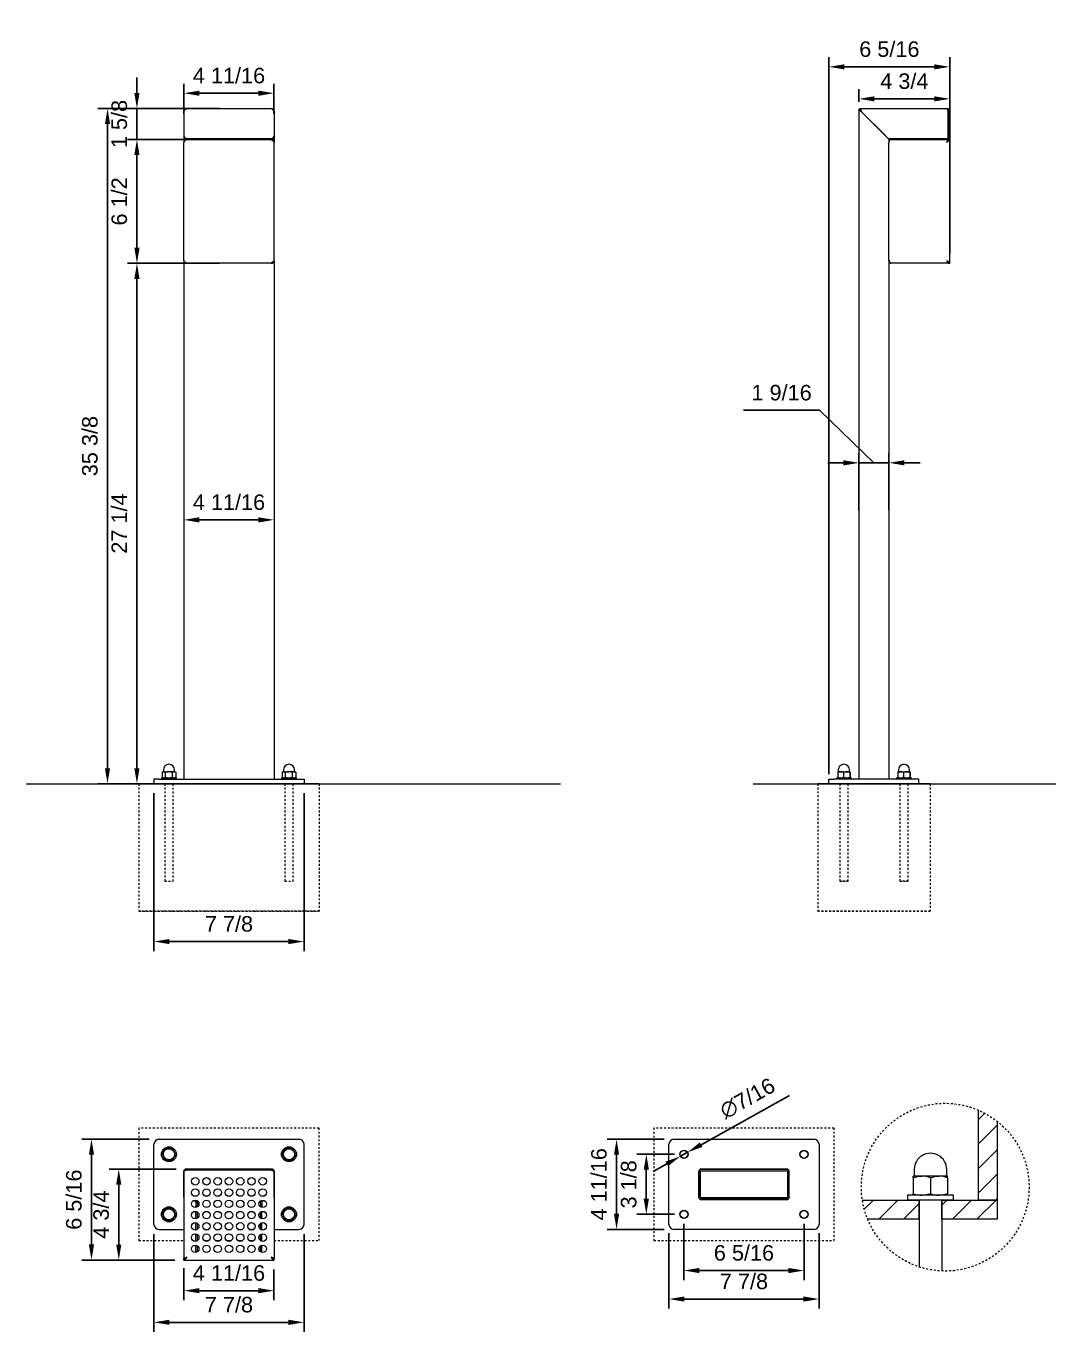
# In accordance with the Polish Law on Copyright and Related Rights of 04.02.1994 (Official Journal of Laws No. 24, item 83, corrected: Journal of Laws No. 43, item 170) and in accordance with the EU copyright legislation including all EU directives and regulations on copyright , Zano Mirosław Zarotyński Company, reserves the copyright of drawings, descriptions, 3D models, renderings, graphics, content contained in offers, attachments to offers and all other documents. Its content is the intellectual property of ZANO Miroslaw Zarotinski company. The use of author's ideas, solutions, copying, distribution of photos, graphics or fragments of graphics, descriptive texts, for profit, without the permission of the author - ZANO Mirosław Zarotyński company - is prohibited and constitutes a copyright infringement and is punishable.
# Model space of a CAD drawing. Header units: inches. Extents: x -1.6 to 82.2, y 2.1 to 70.5.
# Drawn here: x -1.6 to 52.3, y 2.1 to 70.5 of the extents above; entities that cross this region are included whole.
import ezdxf

# ---------------------------------------------------------------- set-up
doc = ezdxf.new("R2010")
doc.units = ezdxf.units.IN
doc.linetypes.add('HIDDEN', pattern=[1.905, 1.27, -0.635])
for name, color, linetype, lineweight in [('ZANO_R', 7, 'Continuous', 0), ('ZANO_R_przerywana', 250, 'HIDDEN', 0), ('ZANO_W', 1, 'Continuous', 0)]:
    doc.layers.add(name, color=color, linetype=linetype, lineweight=lineweight)
doc.styles.get("Standard").update_dxf_attribs({"font": 'arial.ttf'})
doc.dimstyles.new('amerykanie', dxfattribs={"dimtxt": 50, "dimasz": 50, "dimexe": 0.5, "dimexo": 0.5, "dimgap": 1, "dimtad": 1, "dimdec": 0, "dimzin": 0, "dimlunit": 5, "dimtxsty": 'Standard', "dimcen": 0.09, "dimclrd": 1, "dimclre": 1, "dimclrt": 1, "dimazin": 0, "dimtfac": 1, "dimtdec": 0, "dimtmove": 0, "dimatfit": 3, "dimfxl": 1, "dimtzin": 0, "dimarcsym": 1})

# ---------------------------------------------------------------- blocks, each defined once
blk = doc.blocks.new('*D374')
at = {"layer": 'ZANO_W', "color": 1, "lineweight": -2}
for p, q in [((8.556, 58.043), (3.737, 58.043)), ((4.237, 57.23), (4.237, 31.607)), ((4.628, 30.794), (3.737, 30.794))]:
    blk.add_line(p, q, dxfattribs=at)
at = {"layer": 'ZANO_W', "color": 1}
for points in [[(4.372, 57.23), (4.101, 57.23), (4.237, 58.043)], [(4.101, 31.607), (4.372, 31.607), (4.237, 30.794)]]:
    blk.add_solid(points, dxfattribs=at)
at = {"layer": 'ZANO_W', "color": 1, "insert": (3.316, 44.418), "char_height": 0.8125, "attachment_point": 5, "rotation": 90}
blk.add_mtext('27 1/4', dxfattribs=at)
blk = doc.blocks.new('*D375')
at = {"layer": 'ZANO_W', "color": 1, "lineweight": -2}
for p, q in [((8.163, 64.524), (3.737, 64.524)), ((4.237, 58.855), (4.237, 63.712)), ((8.163, 58.043), (3.737, 58.043))]:
    blk.add_line(p, q, dxfattribs=at)
at = {"layer": 'ZANO_W', "color": 1}
for points in [[(4.372, 63.712), (4.101, 63.712), (4.237, 64.524)], [(4.101, 58.855), (4.372, 58.855), (4.237, 58.043)]]:
    blk.add_solid(points, dxfattribs=at)
at = {"layer": 'ZANO_W', "color": 1, "insert": (3.316, 61.283), "char_height": 0.8125, "attachment_point": 5, "rotation": 90}
blk.add_mtext('6 1/2', dxfattribs=at)
blk = doc.blocks.new('*D376')
at = {"layer": 'ZANO_W', "color": 1, "lineweight": -2}
for p, q in [((4.237, 66.961), (4.237, 67.774)), ((8.556, 66.149), (3.737, 66.149)), ((4.237, 64.524), (4.237, 66.149)), ((8.556, 64.524), (3.737, 64.524)), ((4.237, 63.712), (4.237, 62.899))]:
    blk.add_line(p, q, dxfattribs=at)
at = {"layer": 'ZANO_W', "color": 1}
for points in [[(4.101, 66.961), (4.372, 66.961), (4.237, 66.149)], [(4.372, 63.712), (4.101, 63.712), (4.237, 64.524)]]:
    blk.add_solid(points, dxfattribs=at)
at = {"layer": 'ZANO_W', "color": 1, "insert": (3.316, 65.336), "char_height": 0.8125, "attachment_point": 5, "rotation": 90}
blk.add_mtext('1 5/8', dxfattribs=at)
blk = doc.blocks.new('*D377')
at = {"layer": 'ZANO_W', "color": 1, "lineweight": -2}
for p, q in [((8.556, 66.149), (2.196, 66.149)), ((2.696, 65.336), (2.696, 31.607)), ((4.628, 30.794), (2.196, 30.794))]:
    blk.add_line(p, q, dxfattribs=at)
at = {"layer": 'ZANO_W', "color": 1}
for points in [[(2.832, 65.336), (2.561, 65.336), (2.696, 66.149)], [(2.561, 31.607), (2.832, 31.607), (2.696, 30.794)]]:
    blk.add_solid(points, dxfattribs=at)
at = {"layer": 'ZANO_W', "color": 1, "insert": (1.776, 48.471), "char_height": 0.8125, "attachment_point": 5, "rotation": 90}
blk.add_mtext('35 3/8', dxfattribs=at)
blk = doc.blocks.new('*D378')
at = {"layer": 'ZANO_W', "color": 1, "lineweight": -2}
for p, q in [((6.699, 65.867), (6.699, 67.447)), ((11.413, 65.867), (11.413, 67.447)), ((7.512, 66.947), (10.601, 66.947))]:
    blk.add_line(p, q, dxfattribs=at)
at = {"layer": 'ZANO_W', "color": 1}
for points in [[(7.512, 67.083), (7.512, 66.812), (6.699, 66.947)], [(10.601, 66.812), (10.601, 67.083), (11.413, 66.947)]]:
    blk.add_solid(points, dxfattribs=at)
at = {"layer": 'ZANO_W', "color": 1, "insert": (9.056, 67.867), "char_height": 0.8125, "attachment_point": 5}
blk.add_mtext('4 11/16', dxfattribs=at)
blk = doc.blocks.new('*D379')
at = {"layer": 'ZANO_W', "color": 1, "lineweight": -2}
for p, q in [((6.699, 5.437), (6.699, 3.754)), ((11.413, 5.355), (11.413, 3.754)), ((7.512, 4.254), (10.601, 4.254))]:
    blk.add_line(p, q, dxfattribs=at)
at = {"layer": 'ZANO_W', "color": 1}
for points in [[(7.512, 4.39), (7.512, 4.119), (6.699, 4.254)], [(10.601, 4.119), (10.601, 4.39), (11.413, 4.254)]]:
    blk.add_solid(points, dxfattribs=at)
at = {"layer": 'ZANO_W', "color": 1, "insert": (9.056, 5.174), "char_height": 0.8125, "attachment_point": 5}
blk.add_mtext('4 11/16', dxfattribs=at)
blk = doc.blocks.new('*D380')
at = {"layer": 'ZANO_W', "color": 1, "lineweight": -2}
for p, q in [((5.128, 7.221), (5.128, 2.096)), ((12.985, 7.221), (12.985, 2.096)), ((5.941, 2.596), (12.172, 2.596))]:
    blk.add_line(p, q, dxfattribs=at)
at = {"layer": 'ZANO_W', "color": 1}
for points in [[(5.941, 2.732), (5.941, 2.461), (5.128, 2.596)], [(12.172, 2.461), (12.172, 2.732), (12.985, 2.596)]]:
    blk.add_solid(points, dxfattribs=at)
at = {"layer": 'ZANO_W', "color": 1, "insert": (9.056, 3.517), "char_height": 0.8125, "attachment_point": 5}
blk.add_mtext('7 7/8', dxfattribs=at)
blk = doc.blocks.new('*D381')
at = {"layer": 'ZANO_W', "color": 1, "lineweight": -2}
for p, q in [((4.883, 12.179), (1.357, 12.179)), ((1.857, 11.367), (1.857, 6.672)), ((6.217, 5.86), (1.357, 5.86))]:
    blk.add_line(p, q, dxfattribs=at)
at = {"layer": 'ZANO_W', "color": 1}
for points in [[(1.992, 11.367), (1.721, 11.367), (1.857, 12.179)], [(1.721, 6.672), (1.992, 6.672), (1.857, 5.86)]]:
    blk.add_solid(points, dxfattribs=at)
at = {"layer": 'ZANO_W', "color": 1, "insert": (0.937, 9.019), "char_height": 0.8125, "attachment_point": 5, "rotation": 90}
blk.add_mtext('6 5/16', dxfattribs=at)
blk = doc.blocks.new('*D382')
at = {"layer": 'ZANO_W', "color": 1, "lineweight": -2}
for p, q in [((32.377, 11.393), (30.406, 11.393)), ((30.906, 10.581), (30.906, 9.063)), ((32.377, 8.251), (30.406, 8.251))]:
    blk.add_line(p, q, dxfattribs=at)
at = {"layer": 'ZANO_W', "color": 1}
for points in [[(31.041, 10.581), (30.77, 10.581), (30.906, 11.393)], [(30.77, 9.063), (31.041, 9.063), (30.906, 8.251)]]:
    blk.add_solid(points, dxfattribs=at)
at = {"layer": 'ZANO_W', "color": 1, "insert": (29.985, 9.822), "char_height": 0.8125, "attachment_point": 5, "rotation": 90}
blk.add_mtext('3 1/8', dxfattribs=at)
blk = doc.blocks.new('*D383')
at = {"layer": 'ZANO_W', "color": 1, "lineweight": -2}
for p, q in [((32.877, 7.751), (32.877, 4.809)), ((39.162, 7.751), (39.162, 4.809)), ((33.689, 5.309), (38.35, 5.309))]:
    blk.add_line(p, q, dxfattribs=at)
at = {"layer": 'ZANO_W', "color": 1}
for points in [[(33.689, 5.444), (33.689, 5.173), (32.877, 5.309)], [(38.35, 5.173), (38.35, 5.444), (39.162, 5.309)]]:
    blk.add_solid(points, dxfattribs=at)
at = {"layer": 'ZANO_W', "color": 1, "insert": (36.019, 6.229), "char_height": 0.8125, "attachment_point": 5}
blk.add_mtext('6 5/16', dxfattribs=at)
blk = doc.blocks.new('*D384')
at = {"layer": 'ZANO_W', "color": 1, "lineweight": -2}
for p, q in [((6.699, 45.111), (6.699, 45.111)), ((7.512, 44.611), (10.601, 44.611)), ((11.413, 45.111), (11.413, 45.111))]:
    blk.add_line(p, q, dxfattribs=at)
at = {"layer": 'ZANO_W', "color": 1}
for points in [[(7.512, 44.746), (7.512, 44.475), (6.699, 44.611)], [(10.601, 44.475), (10.601, 44.746), (11.413, 44.611)]]:
    blk.add_solid(points, dxfattribs=at)
at = {"layer": 'ZANO_W', "color": 1, "insert": (9.056, 45.531), "char_height": 0.8125, "attachment_point": 5}
blk.add_mtext('4 11/16', dxfattribs=at)
blk = doc.blocks.new('*D385')
at = {"layer": 'ZANO_W', "color": 1, "lineweight": -2}
for p, q in [((35.999, 50.346), (39.979, 50.346)), ((39.979, 50.346), (42.825, 47.596)), ((42.04, 45.111), (42.04, 48.096)), ((43.611, 45.111), (43.611, 48.096)), ((41.227, 47.596), (40.415, 47.596)), ((42.04, 47.596), (43.611, 47.596)), ((44.423, 47.596), (45.236, 47.596))]:
    blk.add_line(p, q, dxfattribs=at)
at = {"layer": 'ZANO_W', "color": 1}
for points in [[(41.227, 47.461), (41.227, 47.732), (42.04, 47.596)], [(44.423, 47.732), (44.423, 47.461), (43.611, 47.596)]]:
    blk.add_solid(points, dxfattribs=at)
at = {"layer": 'ZANO_W', "color": 1, "insert": (37.989, 51.266), "char_height": 0.8125, "attachment_point": 5}
blk.add_mtext('1 9/16', dxfattribs=at)
blk = doc.blocks.new('*D386')
at = {"layer": 'ZANO_W', "color": 1, "lineweight": -2}
for p, q in [((42.04, 66.499), (42.04, 67.155)), ((46.793, 66.499), (46.793, 67.155)), ((45.98, 66.655), (42.852, 66.655))]:
    blk.add_line(p, q, dxfattribs=at)
at = {"layer": 'ZANO_W', "color": 1}
for points in [[(42.852, 66.79), (42.852, 66.519), (42.04, 66.655)], [(45.98, 66.519), (45.98, 66.79), (46.793, 66.655)]]:
    blk.add_solid(points, dxfattribs=at)
at = {"layer": 'ZANO_W', "color": 1, "insert": (44.416, 67.575), "char_height": 0.8125, "attachment_point": 5}
blk.add_mtext('4 3/4', dxfattribs=at)
blk = doc.blocks.new('*D387')
at = {"layer": 'ZANO_W', "color": 1, "lineweight": -2}
for p, q in [((6.298, 10.618), (2.786, 10.618)), ((3.286, 6.667), (3.286, 9.805)), ((6.199, 5.855), (2.786, 5.855))]:
    blk.add_line(p, q, dxfattribs=at)
at = {"layer": 'ZANO_W', "color": 1}
for points in [[(3.421, 9.805), (3.151, 9.805), (3.286, 10.618)], [(3.151, 6.667), (3.421, 6.667), (3.286, 5.855)]]:
    blk.add_solid(points, dxfattribs=at)
at = {"layer": 'ZANO_W', "color": 1, "insert": (2.366, 8.236), "char_height": 0.8125, "attachment_point": 5, "rotation": 90}
blk.add_mtext('4 3/4', dxfattribs=at)
blk = doc.blocks.new('*D388')
at = {"layer": 'ZANO_W', "color": 1, "lineweight": -2}
for p, q in [((31.847, 12.179), (28.848, 12.179)), ((29.348, 11.367), (29.348, 8.278)), ((31.847, 7.465), (28.848, 7.465))]:
    blk.add_line(p, q, dxfattribs=at)
at = {"layer": 'ZANO_W', "color": 1}
for points in [[(29.483, 11.367), (29.212, 11.367), (29.348, 12.179)], [(29.212, 8.278), (29.483, 8.278), (29.348, 7.465)]]:
    blk.add_solid(points, dxfattribs=at)
at = {"layer": 'ZANO_W', "color": 1, "insert": (28.427, 9.822), "char_height": 0.8125, "attachment_point": 5, "rotation": 90}
blk.add_mtext('4 11/16', dxfattribs=at)
blk = doc.blocks.new('*D389')
at = {"layer": 'ZANO_W', "color": 1, "lineweight": -2}
for p, q in [((32.091, 7.269), (32.091, 3.315)), ((39.948, 7.269), (39.948, 3.315)), ((32.904, 3.815), (39.135, 3.815))]:
    blk.add_line(p, q, dxfattribs=at)
at = {"layer": 'ZANO_W', "color": 1}
for points in [[(32.904, 3.95), (32.904, 3.68), (32.091, 3.815)], [(39.135, 3.68), (39.135, 3.95), (39.948, 3.815)]]:
    blk.add_solid(points, dxfattribs=at)
at = {"layer": 'ZANO_W', "color": 1, "insert": (36.019, 4.735), "char_height": 0.8125, "attachment_point": 5}
blk.add_mtext('7 7/8', dxfattribs=at)
blk = doc.blocks.new('*D390')
at = {"layer": 'ZANO_W', "color": 1, "lineweight": -2}
for p, q in [((33.775, 11.894), (38.404, 14.475)), ((32.688, 11.288), (33.066, 11.499)), ((31.979, 10.893), (31.269, 10.497))]:
    blk.add_line(p, q, dxfattribs=at)
at = {"layer": 'ZANO_W', "color": 1}
for points in [[(33.709, 12.013), (33.841, 11.776), (33.066, 11.499)], [(32.044, 10.774), (31.913, 11.011), (32.688, 11.288)]]:
    blk.add_solid(points, dxfattribs=at)
at = {"layer": 'ZANO_W', "color": 1, "insert": (36.204, 14.322), "char_height": 0.8125, "attachment_point": 5, "rotation": 29.14345}
blk.add_mtext('∅7/16', dxfattribs=at)
blk = doc.blocks.new('*D391')
at = {"layer": 'ZANO_W', "color": 1, "lineweight": -2}
for p, q in [((40.468, 31.294), (40.468, 68.83)), ((46.793, 58.543), (46.793, 68.83)), ((41.281, 68.33), (45.98, 68.33))]:
    blk.add_line(p, q, dxfattribs=at)
at = {"layer": 'ZANO_W', "color": 1}
for points in [[(41.281, 68.465), (41.281, 68.194), (40.468, 68.33)], [(45.98, 68.194), (45.98, 68.465), (46.793, 68.33)]]:
    blk.add_solid(points, dxfattribs=at)
at = {"layer": 'ZANO_W', "color": 1, "insert": (43.631, 69.25), "char_height": 0.8125, "attachment_point": 5}
blk.add_mtext('6 5/16', dxfattribs=at)
blk = doc.blocks.new('*D392')
at = {"layer": 'ZANO_W', "color": 1, "lineweight": -2}
for p, q in [((5.128, 30.294), (5.128, 22.033)), ((12.985, 30.294), (12.985, 22.033)), ((5.941, 22.533), (12.172, 22.533))]:
    blk.add_line(p, q, dxfattribs=at)
at = {"layer": 'ZANO_W', "color": 1}
for points in [[(5.941, 22.668), (5.941, 22.398), (5.128, 22.533)], [(12.172, 22.398), (12.172, 22.668), (12.985, 22.533)]]:
    blk.add_solid(points, dxfattribs=at)
at = {"layer": 'ZANO_W', "color": 1, "insert": (9.056, 23.453), "char_height": 0.8125, "attachment_point": 5}
blk.add_mtext('7 7/8', dxfattribs=at)

msp = doc.modelspace()

# ---------------------------------------------------------------- linework, layer by layer
at = {"layer": 'ZANO_R'}
for p, q in [((6.69939, 65.99923), (6.69939, 64.73433)), ((6.84867, 66.14851), (11.26403, 66.14851)), ((11.4133, 65.99923), (11.4133, 64.73433)), ((42.03959, 66.10922), (42.03959, 31.02987)), ((42.07888, 66.06994), (42.07888, 66.14851)), ((42.07888, 66.14851), (46.64351, 66.14851)), ((42.1378, 66.01102), (43.51269, 64.63613)), ((42.14958, 65.99923), (43.42234, 64.72648)), ((46.71029, 64.72648), (46.71029, 65.99923)), ((46.79279, 65.99923), (46.71422, 65.99923)), ((46.71422, 65.99923), (46.71422, 64.73433)), ((46.79279, 65.99923), (46.79279, 64.73433)), ((6.69939, 64.72648), (6.69939, 64.63613)), ((6.69939, 64.63613), (6.69939, 64.3749)), ((6.69939, 58.19182), (6.69939, 64.3749)), ((11.3151, 64.53792), (6.7976, 64.53792)), ((6.84867, 64.52417), (11.26403, 64.52417)), ((6.85652, 64.5772), (11.25617, 64.5772)), ((11.4133, 64.72648), (11.4133, 64.63613)), ((11.4133, 64.63613), (11.4133, 64.3749)), ((11.4133, 58.19182), (11.4133, 64.3749)), ((43.57162, 64.5772), (46.71029, 64.5772)), ((43.6109, 64.53792), (43.6109, 64.3749)), ((43.6109, 58.19182), (43.6109, 64.3749)), ((43.68161, 64.52417), (46.71029, 64.52417)), ((46.71029, 64.72648), (46.71029, 64.5772)), ((46.71029, 64.49693), (46.71029, 64.52417)), ((46.71422, 64.5772), (46.71422, 64.73433)), ((46.79279, 64.5772), (46.71422, 64.5772)), ((46.79279, 64.52417), (46.71422, 64.52417)), ((46.79279, 64.73433), (46.79279, 64.5772)), ((46.79279, 58.04254), (46.79279, 64.52417)), ((6.69939, 58.19182), (6.69939, 31.02987)), ((11.4133, 58.19182), (11.4133, 31.02987)), ((43.6109, 58.19182), (43.6109, 31.02987)), ((11.26403, 58.04254), (6.84867, 58.04254)), ((46.71029, 58.04254), (43.68946, 58.04254)), ((46.71029, 58.06978), (46.71029, 58.04254)), ((46.71422, 58.04254), (46.79279, 58.04254)), ((5.61912, 31.5209), (5.61912, 31.43252)), ((6.20836, 31.43252), (6.20836, 31.5209)), ((11.90434, 31.5209), (11.90434, 31.43252)), ((12.49358, 31.43252), (12.49358, 31.5209)), ((40.95932, 31.5209), (40.95932, 31.43252)), ((41.54856, 31.43252), (41.54856, 31.5209)), ((44.10193, 31.5209), (44.10193, 31.43252)), ((44.69117, 31.43252), (44.69117, 31.5209)), ((-1.56507, 30.79418), (26.41138, 30.79418)), ((4.34244, 30.79418), (13.77026, 30.79418)), ((13.77026, 30.79418), (4.34244, 30.79418)), ((5.12809, 31.02987), (5.12809, 30.79418)), ((5.38343, 31.02987), (5.12809, 31.02987)), ((5.38343, 31.02987), (12.72927, 31.02987)), ((5.52092, 31.10844), (5.52092, 31.02987)), ((5.52092, 31.10844), (6.30657, 31.10844)), ((5.55142, 31.39463), (5.55142, 31.1365)), ((5.59948, 31.4227), (5.56139, 31.40071)), ((5.56141, 31.13042), (5.59948, 31.10844)), ((5.59948, 31.4227), (5.63334, 31.4227)), ((5.63334, 31.4227), (5.89643, 31.4227)), ((5.69769, 30.79418), (6.1298, 30.79418)), ((5.69769, 30.79418), (6.1298, 30.79418)), ((5.71527, 31.39463), (5.71527, 31.1365)), ((6.17683, 31.4227), (5.89643, 31.4227)), ((6.0776, 31.39463), (6.0776, 31.1365)), ((6.17683, 31.4227), (6.228, 31.4227)), ((6.26609, 31.40071), (6.228, 31.4227)), ((6.228, 31.10844), (6.26608, 31.13042)), ((6.27607, 31.39463), (6.26595, 31.40047)), ((6.26595, 31.13063), (6.27607, 31.1365)), ((6.27607, 31.39463), (6.27607, 31.1365)), ((6.30657, 31.02987), (6.30657, 31.10844)), ((11.80613, 31.10844), (11.80613, 31.02987)), ((11.80613, 31.10844), (12.59178, 31.10844)), ((11.83663, 31.39463), (11.83663, 31.1365)), ((11.8847, 31.4227), (11.84661, 31.40071)), ((11.84662, 31.13042), (11.8847, 31.10844)), ((11.8847, 31.4227), (11.91856, 31.4227)), ((11.91856, 31.4227), (12.18165, 31.4227)), ((11.9829, 30.79418), (12.41501, 30.79418)), ((11.9829, 30.79418), (12.41501, 30.79418)), ((12.00048, 31.39463), (12.00048, 31.1365)), ((12.46205, 31.4227), (12.18165, 31.4227)), ((12.36281, 31.39463), (12.36281, 31.1365)), ((12.46205, 31.4227), (12.51322, 31.4227)), ((12.5513, 31.40071), (12.51322, 31.4227)), ((12.51322, 31.10844), (12.55129, 31.13042)), ((12.56128, 31.39463), (12.55117, 31.40047)), ((12.55117, 31.13063), (12.56128, 31.1365)), ((12.56128, 31.39463), (12.56128, 31.1365)), ((12.59178, 31.02987), (12.59178, 31.10844)), ((12.72927, 31.02987), (12.98461, 31.02987)), ((12.98461, 31.02987), (12.98461, 30.79418)), ((36.50478, 30.79418), (52.3495, 30.79418)), ((39.87905, 30.79418), (45.77144, 30.79418)), ((45.77144, 30.79418), (39.87905, 30.79418)), ((40.46829, 30.79418), (40.46829, 31.02987)), ((40.46829, 31.02987), (40.72363, 31.02987)), ((44.92686, 31.02987), (40.72363, 31.02987)), ((40.86112, 31.10844), (40.86112, 31.02987)), ((40.86112, 31.10844), (41.64677, 31.10844)), ((40.93016, 31.39463), (40.93016, 31.1365)), ((40.94016, 31.4227), (41.08206, 31.4227)), ((41.47, 30.79418), (41.03789, 30.79418)), ((41.47, 30.79418), (41.03789, 30.79418)), ((41.08206, 31.4227), (41.39584, 31.4227)), ((41.23395, 31.39463), (41.23395, 31.1365)), ((41.39584, 31.4227), (41.56773, 31.4227)), ((41.55773, 31.39463), (41.55773, 31.1365)), ((41.57772, 31.39463), (41.57772, 31.1365)), ((41.64677, 31.02987), (41.64677, 31.10844)), ((44.00372, 31.10844), (44.00372, 31.02987)), ((44.00372, 31.10844), (44.78938, 31.10844)), ((44.07277, 31.39463), (44.07277, 31.1365)), ((44.08277, 31.4227), (44.22467, 31.4227)), ((44.6126, 30.79418), (44.18049, 30.79418)), ((44.6126, 30.79418), (44.18049, 30.79418)), ((44.22467, 31.4227), (44.53845, 31.4227)), ((44.37656, 31.39463), (44.37656, 31.1365)), ((44.53845, 31.4227), (44.71033, 31.4227)), ((44.70034, 31.39463), (44.70034, 31.1365)), ((44.72033, 31.39463), (44.72033, 31.1365)), ((44.78938, 31.02987), (44.78938, 31.10844)), ((45.1822, 31.02987), (44.92686, 31.02987)), ((45.1822, 30.79418), (45.1822, 31.02987)), ((48.28348, 13.7153), (48.28348, 8.99907)), ((48.28348, 13.20062), (48.63115, 13.54829)), ((49.28365, 13.12023), (49.28365, 8.99907)), ((48.28348, 11.91751), (49.28365, 12.91767)), ((5.12809, 7.72052), (5.12809, 11.92376)), ((5.38343, 12.1791), (12.72927, 12.1791)), ((12.98461, 7.72052), (12.98461, 11.92376)), ((32.0912, 7.72052), (32.0912, 11.92376)), ((32.34654, 12.1791), (39.69238, 12.1791)), ((39.94772, 11.92376), (39.94772, 7.72052)), ((48.28348, 10.63439), (49.28365, 11.63456)), ((12.56128, 11.37346), (12.47936, 11.53534)), ((6.68957, 9.1347), (6.68957, 10.50959)), ((6.69939, 10.50959), (6.69939, 10.49784)), ((6.69939, 10.4978), (6.69939, 5.93709)), ((6.7976, 10.61761), (11.3151, 10.61761)), ((11.3151, 10.60779), (6.7976, 10.60779)), ((11.26403, 10.56851), (6.84867, 10.56851)), ((11.4133, 10.50959), (11.4133, 10.49784)), ((11.4133, 10.4978), (11.4133, 5.93709)), ((11.42313, 9.1347), (11.42313, 10.50959)), ((33.65268, 10.50959), (33.65268, 9.1347)), ((33.66251, 9.1347), (33.66251, 10.50959)), ((33.74107, 9.1347), (33.74107, 10.50959)), ((38.27821, 10.61761), (33.76071, 10.61761)), ((33.76071, 10.60779), (38.27821, 10.60779)), ((33.76071, 10.52923), (38.27821, 10.52923)), ((38.29785, 10.50959), (38.29785, 9.1347)), ((38.37642, 10.50959), (38.37642, 9.1347)), ((38.38624, 9.1347), (38.38624, 10.50959)), ((44.93292, 10.59934), (44.93292, 10.27428)), ((46.6332, 10.27428), (46.6332, 10.59934)), ((48.28348, 9.35128), (49.28365, 10.35145)), ((44.8829, 10.16888), (44.8829, 10.24928)), ((45.33298, 10.24928), (44.8829, 10.24928)), ((44.8829, 10.16888), (45.10341, 10.22721)), ((44.8829, 10.16888), (44.8829, 9.32951)), ((45.10341, 10.22721), (45.33298, 10.24928)), ((46.23313, 10.24928), (45.33298, 10.24928)), ((45.78306, 10.16888), (46.00356, 10.22721)), ((45.78306, 10.16888), (45.78306, 9.32951)), ((46.00356, 10.22721), (46.23313, 10.24928)), ((46.68321, 10.24928), (46.23313, 10.24928)), ((46.68321, 10.16888), (46.68321, 10.24928)), ((46.68321, 10.16888), (46.68321, 9.32951)), ((7.25721, 8.95792), (7.17079, 8.95792)), ((7.25721, 8.95792), (7.32792, 8.95792)), ((7.40648, 8.95792), (7.32792, 8.95792)), ((7.32792, 8.95792), (7.32792, 8.9119)), ((7.32792, 8.9119), (7.32792, 8.844)), ((7.40648, 8.9119), (7.40648, 8.95792)), ((7.40648, 8.844), (7.40648, 8.9119)), ((10.70622, 8.95792), (10.78478, 8.95792)), ((10.70622, 8.9119), (10.70622, 8.95792)), ((10.70622, 8.844), (10.70622, 8.9119)), ((10.78478, 8.95792), (10.78478, 8.9119)), ((10.85549, 8.95792), (10.78478, 8.95792)), ((10.78478, 8.9119), (10.78478, 8.844)), ((10.85549, 8.95792), (10.94191, 8.95792)), ((38.27821, 9.11505), (33.76071, 9.11505)), ((38.27821, 9.03649), (33.76071, 9.03649)), ((33.76071, 9.02667), (38.27821, 9.02667)), ((42.21181, 9.00131), (45.18296, 8.99907)), ((42.31535, 8.51559), (42.80095, 9.0012)), ((43.08176, 7.9989), (44.08292, 9.00005)), ((44.58285, 9.24911), (44.58285, 8.99907)), ((46.98326, 9.24911), (44.58285, 9.24911)), ((46.98326, 8.99907), (44.58285, 8.99907)), ((44.8829, 9.24911), (44.8829, 9.32951)), ((45.18296, 7.9989), (45.18296, 8.99907)), ((45.18296, 8.99907), (45.18296, 5.49761)), ((45.56255, 9.27118), (45.33298, 9.24911)), ((45.78306, 9.32951), (45.56255, 9.27118)), ((46.4627, 9.27118), (46.23313, 9.24911)), ((46.38316, 7.9989), (46.38316, 8.99907)), ((46.38316, 8.99907), (49.28365, 8.99907)), ((46.38316, 8.99907), (46.38316, 5.28112)), ((46.38316, 8.73407), (46.64815, 8.99907)), ((46.68321, 9.32951), (46.4627, 9.27118)), ((46.68321, 9.24911), (46.68321, 9.32951)), ((46.9311, 7.9989), (47.93127, 8.99907)), ((46.98326, 8.99907), (46.98326, 9.24911)), ((48.21421, 7.9989), (49.21438, 8.99907)), ((49.28365, 8.99907), (48.28348, 8.99907)), ((49.21438, 8.99907), (49.28365, 9.06834)), ((7.40648, 8.844), (7.32792, 8.844)), ((7.32792, 8.844), (7.32792, 8.67902)), ((7.32792, 8.60835), (7.32792, 8.67902)), ((7.40648, 8.67902), (7.32792, 8.67902)), ((7.32792, 8.01911), (7.32792, 8.404)), ((7.40648, 8.844), (7.40648, 8.67902)), ((7.40648, 8.64366), (7.40648, 8.67902)), ((7.40648, 8.05442), (7.40648, 8.36869)), ((10.70622, 8.844), (10.78478, 8.844)), ((10.70622, 8.844), (10.70622, 8.67902)), ((10.70622, 8.64366), (10.70622, 8.67902)), ((10.70622, 8.67902), (10.78478, 8.67902)), ((10.70622, 8.05442), (10.70622, 8.36869)), ((10.78478, 8.844), (10.78478, 8.67902)), ((10.78478, 8.60835), (10.78478, 8.67902)), ((10.78478, 8.01911), (10.78478, 8.404)), ((12.46205, 8.07895), (12.56128, 8.23085)), ((44.36487, 7.9989), (45.18296, 8.81698)), ((7.32792, 7.42987), (7.32792, 7.81476)), ((7.40648, 7.46519), (7.40648, 7.77945)), ((10.70622, 7.46519), (10.70622, 7.77945)), ((10.78478, 7.42987), (10.78478, 7.81476)), ((12.36281, 7.92706), (12.46205, 8.07895)), ((45.18296, 7.9989), (42.47201, 7.9989)), ((49.28365, 7.9989), (46.38316, 7.9989)), ((5.38343, 7.46519), (6.69939, 7.46519)), ((7.32792, 6.84063), (7.32792, 7.22552)), ((7.40648, 6.87595), (7.40648, 7.19021)), ((7.76002, 7.46519), (7.99572, 7.46519)), ((7.76002, 6.87595), (7.99572, 6.87595)), ((8.34926, 7.46519), (8.58496, 7.46519)), ((8.34926, 6.87595), (8.58496, 6.87595)), ((8.9385, 7.46519), (9.1742, 7.46519)), ((8.9385, 6.87595), (9.1742, 6.87595)), ((9.52774, 7.46519), (9.76344, 7.46519)), ((9.52774, 6.87595), (9.76344, 6.87595)), ((10.11698, 7.46519), (10.35267, 7.46519)), ((10.11698, 6.87595), (10.35267, 6.87595)), ((10.70622, 6.87595), (10.70622, 7.19021)), ((10.78478, 6.84063), (10.78478, 7.22552)), ((11.4133, 7.46519), (12.72927, 7.46519)), ((39.69238, 7.46519), (32.34654, 7.46519)), ((7.32792, 6.25139), (7.32792, 6.63628)), ((7.40648, 6.28671), (7.40648, 6.60097)), ((10.70622, 6.28671), (10.70622, 6.60097)), ((10.78478, 6.25139), (10.78478, 6.63628)), ((6.69939, 5.93709), (6.72398, 5.93709)), ((6.69939, 5.8546), (6.69939, 5.93316)), ((6.69939, 5.8546), (11.4133, 5.8546)), ((11.4133, 5.93709), (11.38872, 5.93709)), ((11.4133, 5.8546), (11.4133, 5.93316))]:
    msp.add_line(p, q, dxfattribs=at)
at = {"layer": 'ZANO_R', "flags": 128}
for points in [[(6.84867, 66.14851), (6.81065, 66.13672), (6.77259, 66.10317), (6.73454, 66.05318), (6.69939, 65.99923)], [(11.26403, 66.14851), (11.30205, 66.13672), (11.34011, 66.10317), (11.37816, 66.05318), (11.4133, 65.99923)], [(42.1378, 66.01102), (42.11864, 66.03018), (42.10022, 66.0486), (42.08324, 66.06558), (42.06836, 66.08046), (42.05614, 66.09267), (42.04707, 66.10175), (42.04148, 66.10734), (42.03959, 66.10922)], [(42.07888, 66.14851), (42.09655, 66.13714), (42.11423, 66.10478), (42.13191, 66.05636), (42.14958, 65.99923)], [(46.71029, 65.99923), (46.6936, 66.05636), (46.6769, 66.10478), (46.66021, 66.13714), (46.64351, 66.14851)], [(46.69855, 66.03942), (46.7076, 66.02912), (46.71422, 65.99923)], [(6.84867, 64.52417), (6.79154, 64.48685), (6.74312, 64.44953), (6.71076, 64.41221), (6.69939, 64.3749)], [(11.26403, 64.52417), (11.32116, 64.48685), (11.36958, 64.44953), (11.40194, 64.41221), (11.4133, 64.3749)], [(43.6109, 64.53792), (43.60901, 64.53981), (43.60342, 64.54539), (43.59435, 64.55447), (43.58213, 64.56668), (43.56725, 64.58157), (43.55027, 64.59854), (43.53185, 64.61697), (43.51269, 64.63613)], [(43.68161, 64.52417), (43.66393, 64.51281), (43.64625, 64.48045), (43.62857, 64.43202), (43.6109, 64.3749)], [(46.79279, 64.52417), (46.78142, 64.48685), (46.74907, 64.44953), (46.70064, 64.41221), (46.64351, 64.3749)], [(46.64351, 64.3749), (46.65843, 64.4262), (46.67335, 64.47126), (46.68826, 64.50457), (46.70318, 64.52208), (46.71029, 64.52417)], [(6.69939, 58.19182), (6.71076, 58.1545), (6.74312, 58.11718), (6.79154, 58.07986), (6.84867, 58.04254)], [(11.4133, 58.19182), (11.40194, 58.1545), (11.36958, 58.11718), (11.32116, 58.07986), (11.26403, 58.04254)], [(43.6109, 58.19182), (43.63054, 58.13469), (43.65018, 58.08626), (43.66982, 58.05391), (43.68946, 58.04254)], [(46.71029, 58.04254), (46.69538, 58.05164), (46.68046, 58.07781), (46.66554, 58.11788), (46.65063, 58.16695), (46.64351, 58.19182)], [(46.64351, 58.19182), (46.70064, 58.1545), (46.74907, 58.11718), (46.78142, 58.07986), (46.79279, 58.04254)], [(5.65065, 11.56533), (5.72661, 11.6816), (5.74989, 11.71722)], [(5.93105, 11.70723), (5.91817, 11.70794), (5.8339, 11.71259), (5.74989, 11.71722)], [(6.11222, 11.69723), (6.02346, 11.70213), (5.93105, 11.70723)], [(6.19414, 11.53534), (6.18832, 11.54686), (6.15021, 11.62216), (6.11222, 11.69723)], [(11.93587, 11.56533), (12.01183, 11.6816), (12.0351, 11.71722)], [(12.21627, 11.70723), (12.20338, 11.70794), (12.11911, 11.71259), (12.0351, 11.71722)], [(12.39743, 11.69723), (12.30867, 11.70213), (12.21627, 11.70723)], [(12.47936, 11.53534), (12.47353, 11.54686), (12.43542, 11.62216), (12.39743, 11.69723)], [(5.55142, 11.41343), (5.62511, 11.52623), (5.65065, 11.56533)], [(5.55142, 11.41343), (5.59155, 11.33412), (5.63334, 11.25154)], [(5.63334, 11.25154), (5.63917, 11.24003), (5.67728, 11.16472), (5.71527, 11.08966)], [(5.71527, 11.08966), (5.80403, 11.08476), (5.89643, 11.07966)], [(5.89643, 11.07966), (5.90931, 11.07895), (5.96553, 11.07585), (5.99359, 11.0743), (6.02109, 11.07278), (6.0776, 11.06967)], [(6.0776, 11.06967), (6.15129, 11.18246), (6.17683, 11.22156)], [(6.17683, 11.22156), (6.21481, 11.2797), (6.25279, 11.33783), (6.27607, 11.37346)], [(6.27607, 11.37346), (6.23593, 11.45277), (6.19414, 11.53534)], [(11.83663, 11.41343), (11.91032, 11.52623), (11.93587, 11.56533)], [(11.83663, 11.41343), (11.87677, 11.33412), (11.91856, 11.25154)], [(11.91856, 11.25154), (11.92438, 11.24003), (11.96249, 11.16472), (12.00048, 11.08966)], [(12.00048, 11.08966), (12.08924, 11.08476), (12.18165, 11.07966)], [(12.18165, 11.07966), (12.19453, 11.07895), (12.25074, 11.07585), (12.2788, 11.0743), (12.3063, 11.07278), (12.36281, 11.06967)], [(12.36281, 11.06967), (12.4365, 11.18246), (12.46205, 11.22156)], [(12.46205, 11.22156), (12.50003, 11.2797), (12.53801, 11.33783), (12.56128, 11.37346)], [(6.84867, 10.56851), (6.79154, 10.55083), (6.74312, 10.53316), (6.71076, 10.51548), (6.69939, 10.4978)], [(11.26403, 10.56851), (11.32116, 10.55083), (11.36958, 10.53316), (11.40194, 10.51548), (11.4133, 10.4978)], [(5.55142, 8.27083), (5.62511, 8.38362), (5.65065, 8.42272)], [(5.55142, 8.27083), (5.59155, 8.19151), (5.63334, 8.10894)], [(5.65065, 8.42272), (5.72661, 8.53899), (5.74989, 8.57462)], [(5.93105, 8.56462), (5.91817, 8.56533), (5.8339, 8.56998), (5.74989, 8.57462)], [(6.11222, 8.55463), (6.02346, 8.55952), (5.93105, 8.56462)], [(6.19414, 8.39274), (6.18832, 8.40425), (6.15021, 8.47956), (6.11222, 8.55463)], [(6.17683, 8.07895), (6.21481, 8.13709), (6.25279, 8.19522), (6.27607, 8.23085)], [(6.27607, 8.23085), (6.23593, 8.31016), (6.19414, 8.39274)], [(11.83663, 8.27083), (11.91032, 8.38362), (11.93587, 8.42272)], [(11.83663, 8.27083), (11.87677, 8.19151), (11.91856, 8.10894)], [(11.93587, 8.42272), (12.01183, 8.53899), (12.0351, 8.57462)], [(12.21627, 8.56462), (12.20338, 8.56533), (12.11911, 8.56998), (12.0351, 8.57462)], [(12.39743, 8.55463), (12.30867, 8.55952), (12.21627, 8.56462)], [(12.47936, 8.39274), (12.47353, 8.40425), (12.43542, 8.47956), (12.39743, 8.55463)], [(12.56128, 8.23085), (12.52114, 8.31016), (12.47936, 8.39274)], [(5.63334, 8.10894), (5.63917, 8.09743), (5.67728, 8.02212), (5.71527, 7.94705)], [(5.71527, 7.94705), (5.80403, 7.94215), (5.89643, 7.93705)], [(5.89643, 7.93705), (5.90931, 7.93634), (5.96553, 7.93324), (5.99359, 7.93169), (6.02109, 7.93018), (6.0776, 7.92706)], [(6.0776, 7.92706), (6.15129, 8.03986), (6.17683, 8.07895)], [(11.91856, 8.10894), (11.92438, 8.09743), (11.96249, 8.02212), (12.00048, 7.94705)], [(12.00048, 7.94705), (12.08924, 7.94215), (12.18165, 7.93705)], [(12.18165, 7.93705), (12.19453, 7.93634), (12.25074, 7.93324), (12.2788, 7.93169), (12.3063, 7.93018), (12.36281, 7.92706)], [(6.69939, 5.93709), (6.71076, 5.95379), (6.74312, 5.97048), (6.79154, 5.98718), (6.84867, 6.00387)], [(6.84867, 6.00387), (6.81065, 5.94573), (6.77259, 5.89674), (6.73454, 5.86469), (6.69939, 5.8546)], [(11.4133, 5.93709), (11.40194, 5.95379), (11.36958, 5.97048), (11.32116, 5.98718), (11.26403, 6.00387)], [(11.26403, 6.00387), (11.30205, 5.94573), (11.34011, 5.89674), (11.37816, 5.86469), (11.4133, 5.8546)]]:
    msp.add_lwpolyline(points, dxfattribs=at)
at = {"layer": 'ZANO_R'}
msp.add_lwpolyline([(49.28365, 8.99907), (49.28365, 7.9989)], dxfattribs=at)
for centre, radius in [((5.91374, 11.39344), 0.39283), ((5.91374, 11.39344), 0.29462), ((12.19896, 11.39344), 0.39283), ((12.19896, 11.39344), 0.29462), ((32.87685, 11.39344), 0.21605), ((32.87685, 11.39344), 0.19641), ((39.16207, 11.39344), 0.21605), ((39.16207, 11.39344), 0.19641), ((7.28863, 9.97927), 0.19641), ((7.28863, 9.39003), 0.19641), ((7.87787, 9.97927), 0.19641), ((7.87787, 9.39003), 0.19641), ((8.46711, 9.97927), 0.19641), ((8.46711, 9.39003), 0.19641), ((9.05635, 9.97927), 0.19641), ((9.05635, 9.39003), 0.19641), ((9.64559, 9.97927), 0.19641), ((9.64559, 9.39003), 0.19641), ((10.23483, 9.97927), 0.19641), ((10.23483, 9.39003), 0.19641), ((10.82407, 9.97927), 0.19641), ((10.82407, 9.39003), 0.19641), ((7.28863, 8.80079), 0.19641), ((7.87787, 8.80079), 0.19641), ((8.46711, 8.80079), 0.19641), ((9.05635, 8.80079), 0.19641), ((9.64559, 8.80079), 0.19641), ((10.23483, 8.80079), 0.19641), ((10.82407, 8.80079), 0.19641), ((5.91374, 8.25084), 0.39283), ((5.91374, 8.25084), 0.29462), ((7.28863, 8.21155), 0.19641), ((7.87787, 8.21155), 0.19641), ((8.46711, 8.21155), 0.19641), ((9.05635, 8.21155), 0.19641), ((9.64559, 8.21155), 0.19641), ((10.23483, 8.21155), 0.19641), ((10.82407, 8.21155), 0.19641), ((12.19896, 8.25084), 0.39283), ((12.19896, 8.25084), 0.29462), ((32.87685, 8.25084), 0.21605), ((32.87685, 8.25084), 0.19641), ((39.16207, 8.25084), 0.21605), ((39.16207, 8.25084), 0.19641), ((7.28863, 7.62232), 0.19641), ((7.87787, 7.62232), 0.19641), ((8.46711, 7.62232), 0.19641), ((9.05635, 7.62232), 0.19641), ((9.64559, 7.62232), 0.19641), ((10.23483, 7.62232), 0.19641), ((10.82407, 7.62232), 0.19641), ((7.28863, 7.03308), 0.19641), ((7.87787, 7.03308), 0.19641), ((8.46711, 7.03308), 0.19641), ((9.05635, 7.03308), 0.19641), ((9.64559, 7.03308), 0.19641), ((10.23483, 7.03308), 0.19641), ((10.82407, 7.03308), 0.19641), ((7.28863, 6.44384), 0.19641), ((7.87787, 6.44384), 0.19641), ((8.46711, 6.44384), 0.19641), ((9.05635, 6.44384), 0.19641), ((9.64559, 6.44384), 0.19641), ((10.23483, 6.44384), 0.19641), ((10.82407, 6.44384), 0.19641)]:
    msp.add_circle(centre, radius, dxfattribs=at)
for centre, radius, start, end in [((6.84867, 65.99923), 0.14927, 90.0001548, 179.9998452), ((6.7976, 66.01102), 0.09821, 142.3585988, 180), ((11.26403, 65.99923), 0.14927, 0, 89.9999151), ((11.3151, 66.01102), 0.09821, 0, 76.0337031), ((42.03312, 65.95347), 0.12514, 21.4499572, 68.5500428), ((46.64351, 65.99923), 0.14927, 359.9997786, 90.0001653), ((6.85652, 64.73433), 0.15713, 180, 270), ((6.84867, 64.72648), 0.14927, 180, 270), ((6.7976, 64.63613), 0.09821, 180, 270), ((6.84867, 64.3749), 0.14927, 90.0000854, 179.9999146), ((11.25617, 64.73433), 0.15713, 270, 0), ((11.26403, 64.72648), 0.14927, 270, 0), ((11.26403, 64.3749), 0.14927, 359.9998315, 90.0000843), ((11.3151, 64.63613), 0.09821, 270, 0), ((46.44707, 64.55933), 0.26945, 316.805574, 352.5021127), ((46.83656, 64.28127), 0.21456, 136.5715126, 154.1264442), ((6.84867, 58.19182), 0.14928, 180.0005585, 269.9994415), ((11.26403, 58.19182), 0.14927, 270.0001405, 359.9999438), ((46.85413, 58.29896), 0.23631, 206.9630648, 222.4947512), ((46.44707, 58.00738), 0.26945, 7.497773, 43.1945403), ((5.91374, 31.5209), 0.29462, 0, 180), ((12.19896, 31.5209), 0.29462, 0, 180), ((41.25394, 31.5209), 0.29462, 0, 180), ((44.39655, 31.5209), 0.29462, 0, 180), ((5.64019, 31.26911), 0.15374, 92.552338, 125.270365), ((5.63972, 31.26066), 0.15236, 234.5775382, 267.5997589), ((5.6093, 31.43252), 0.00982, 270, 0), ((5.62696, 31.27047), 0.15236, 54.5777095, 87.5995875), ((5.6265, 31.26202), 0.15374, 272.5524962, 305.2702067), ((5.9041, 30.77452), 0.64822, 90.6776923, 106.9360866), ((5.90357, 31.75322), 0.64483, 253.0208206, 269.3654005), ((5.88991, 30.7819), 0.64083, 72.9695653, 89.4166558), ((5.88876, 31.75662), 0.64823, 270.6777948, 286.9359841), ((6.18356, 31.20943), 0.21337, 91.8079455, 119.7778351), ((6.18459, 31.32534), 0.21705, 240.4635794, 267.95064), ((6.17001, 31.20912), 0.21368, 60.2429305, 88.1712889), ((6.17101, 31.31849), 0.21013, 271.5880345, 299.9977461), ((6.21818, 31.43252), 0.00982, 180, 270), ((11.9254, 31.26911), 0.15373, 92.552218, 125.2705477), ((11.92494, 31.26066), 0.15236, 234.5772972, 267.5999371), ((11.89452, 31.43252), 0.00982, 270, 0), ((11.91218, 31.27047), 0.15236, 54.5773739, 87.5998605), ((11.91171, 31.26202), 0.15374, 272.5522925, 305.2704732), ((12.18931, 30.77452), 0.64823, 90.6777477, 106.9360347), ((12.18879, 31.75323), 0.64483, 253.0208716, 269.365346), ((12.17512, 30.7819), 0.64083, 72.9695404, 89.4166806), ((12.17398, 31.75662), 0.64823, 270.6777514, 286.9360275), ((12.46878, 31.20943), 0.21338, 91.8082361, 119.7775113), ((12.46981, 31.32534), 0.21705, 240.4637046, 267.950548), ((12.45523, 31.20912), 0.21368, 60.2430069, 88.1712498), ((12.45622, 31.31849), 0.21014, 271.588073, 299.9976703), ((12.5034, 31.43252), 0.00982, 180, 270), ((41.08934, 30.95824), 0.46452, 90.8985793, 110.0400152), ((40.97292, 31.39522), 0.04275, 140.0101801, 180.7924222), ((41.08828, 31.56715), 0.45875, 249.8385664, 269.2228391), ((40.97529, 31.13676), 0.04513, 180.3246602, 218.8727375), ((40.9495, 31.43252), 0.00982, 270, 0), ((41.07487, 30.95873), 0.46402, 69.9495871, 89.1118184), ((41.07377, 31.57834), 0.46998, 271.0108325, 289.9277621), ((41.40313, 30.89978), 0.52297, 90.7981018, 108.8738799), ((41.40263, 31.62848), 0.52009, 251.0756794, 269.2523388), ((41.38906, 30.90266), 0.52008, 71.0755049, 89.2524436), ((41.38856, 31.63135), 0.52297, 270.798099, 288.8739525), ((41.55838, 31.43252), 0.00982, 180, 270), ((41.60286, 31.39437), 0.04513, 141.1241051, 179.6763762), ((41.60049, 31.13592), 0.04276, 179.2119068, 219.9876118), ((41.5378, 31.39623), 0.03995, 357.7064784, 41.4930402), ((41.53259, 31.13676), 0.04513, 321.1241051, 359.6763762), ((44.23195, 30.95823), 0.46452, 90.8986513, 110.0399432), ((44.11552, 31.39522), 0.04276, 140.0104282, 180.7911137), ((44.23089, 31.56715), 0.45875, 249.838589, 269.2228164), ((44.1179, 31.13676), 0.04513, 180.3241419, 218.8743162), ((44.09211, 31.43252), 0.00982, 270, 0), ((44.21747, 30.95873), 0.46402, 69.9495708, 89.1118347), ((44.21638, 31.57834), 0.46998, 271.0107821, 289.9278124), ((44.54573, 30.89977), 0.52297, 90.7981509, 108.8738309), ((44.54524, 31.62848), 0.52009, 251.0756794, 269.2523388), ((44.53166, 30.90265), 0.52009, 71.0756559, 89.2523275), ((44.53116, 31.63136), 0.52297, 270.798187, 288.8738296), ((44.70099, 31.43252), 0.00982, 180, 270), ((44.74309, 31.13591), 0.04276, 179.2097423, 219.9887159), ((44.74547, 31.39437), 0.04513, 141.1256838, 179.6758581), ((44.68041, 31.39623), 0.03995, 357.7035443, 41.4959743), ((44.6752, 31.13676), 0.04513, 321.123718, 359.6767634), ((5.38343, 11.92376), 0.25534, 90, 180), ((5.91374, 11.39344), 0.31426, 86.8423804, 146.8423804), ((5.91374, 11.39344), 0.31426, 26.8423804, 86.8423804), ((12.19896, 11.39344), 0.31426, 86.8423804, 146.8423804), ((12.19896, 11.39344), 0.31426, 26.8423804, 86.8423804), ((12.72927, 11.92376), 0.25534, 0, 90), ((32.34654, 11.92376), 0.25534, 90, 180), ((39.69238, 11.92376), 0.25534, 0, 90), ((5.91374, 11.39344), 0.31426, 146.8423804, 206.8423804), ((5.91374, 11.39344), 0.31426, 206.8423804, 266.8423804), ((5.91374, 11.39344), 0.31426, 266.8423804, 326.8423804), ((5.91374, 11.39344), 0.31426, 326.8423804, 26.8423804), ((12.19896, 11.39344), 0.31426, 146.8423804, 206.8423804), ((12.19896, 11.39344), 0.31426, 206.8423804, 266.8423804), ((12.19896, 11.39344), 0.31426, 266.8423804, 326.8423804), ((12.19896, 11.39344), 0.31426, 326.8423804, 26.8423804), ((45.78306, 10.59934), 0.85014, 359.9997308, 180.0002692), ((6.7976, 10.50959), 0.10803, 90, 180), ((6.7976, 10.50959), 0.09821, 90, 180), ((11.3151, 10.50959), 0.10803, 0, 90), ((11.3151, 10.50959), 0.09821, 0, 90), ((33.76071, 10.50959), 0.10803, 90, 180), ((33.76071, 10.50959), 0.09821, 90, 180), ((33.76071, 10.50959), 0.01964, 90, 180), ((38.27821, 10.50959), 0.10803, 0, 90), ((38.27821, 10.50959), 0.09821, 0, 90), ((38.27821, 10.50959), 0.01964, 0, 90), ((44.90791, 10.27429), 0.02501, 270.0029354, 359.9902351), ((46.65821, 10.27429), 0.02501, 180.0097649, 269.9970646), ((45.32147, 8.88488), 1.36445, 70.2269566, 89.5167659), ((46.22162, 8.88488), 1.36445, 70.2269566, 89.5167659), ((6.7976, 9.1347), 0.10803, 180, 204.6199773), ((11.3151, 9.1347), 0.10803, 335.3800227, 0), ((33.76071, 9.1347), 0.10803, 180, 270), ((33.76071, 9.1347), 0.09821, 180, 270), ((33.76071, 9.1347), 0.01964, 180, 270), ((38.27821, 9.1347), 0.10803, 270, 0), ((38.27821, 9.1347), 0.09821, 270, 0), ((38.27821, 9.1347), 0.01964, 270, 0), ((45.3445, 10.6136), 1.36454, 250.2279308, 269.5162644), ((46.24465, 10.6136), 1.36454, 250.2279308, 269.5162644), ((5.91374, 8.25084), 0.31426, 146.8423804, 206.8423804), ((5.91374, 8.25084), 0.31426, 86.8423804, 146.8423804), ((5.91374, 8.25084), 0.31426, 26.8423804, 86.8423804), ((5.91374, 8.25084), 0.31426, 326.8423804, 26.8423804), ((12.19896, 8.25084), 0.31426, 146.8423804, 206.8423804), ((12.19896, 8.25084), 0.31426, 86.8423804, 146.8423804), ((12.19896, 8.25084), 0.31426, 26.8423804, 86.8423804), ((12.19896, 8.25084), 0.31426, 326.8423804, 26.8423804), ((5.38343, 7.72052), 0.25534, 180, 270), ((5.91374, 8.25084), 0.31426, 206.8423804, 266.8423804), ((5.91374, 8.25084), 0.31426, 266.8423804, 326.8423804), ((12.19896, 8.25084), 0.31426, 206.8423804, 266.8423804), ((12.19896, 8.25084), 0.31426, 266.8423804, 326.8423804), ((12.72927, 7.72052), 0.25534, 270, 0), ((32.34654, 7.72052), 0.25534, 180, 270), ((39.69238, 7.72052), 0.25534, 270, 0), ((6.66877, 6.19074), 0.25939, 276.7803324, 313.9119809), ((6.94439, 5.80969), 0.2165, 116.2400205, 133.9187365), ((11.16832, 5.80969), 0.21649, 46.0807569, 63.7603412), ((11.44393, 6.19074), 0.25939, 226.0880304, 263.2195912)]:
    msp.add_arc(centre, radius, start, end, dxfattribs=at)
at = {"layer": 'ZANO_R_przerywana', "ltscale": 0.05}
for p, q in [((4.34244, 30.79418), (4.34244, 24.11614)), ((4.34244, 30.79418), (4.34244, 24.11614)), ((5.69769, 30.79418), (5.69769, 25.68744)), ((6.1298, 25.68744), (6.1298, 30.79418)), ((11.9829, 30.79418), (11.9829, 25.68744)), ((12.41501, 25.68744), (12.41501, 30.79418)), ((13.77026, 30.79418), (13.77026, 24.11614)), ((13.77026, 30.79418), (13.77026, 24.11614)), ((39.87905, 30.79418), (39.87905, 24.11614)), ((39.87905, 30.79418), (39.87905, 24.11614)), ((41.03789, 30.79418), (41.03789, 25.68744)), ((41.47, 25.68744), (41.47, 30.79418)), ((44.18049, 30.79418), (44.18049, 25.68744)), ((44.6126, 25.68744), (44.6126, 30.79418)), ((45.77144, 30.79418), (45.77144, 24.11614)), ((45.77144, 30.79418), (45.77144, 24.11614)), ((5.69769, 25.68744), (6.1298, 25.68744)), ((5.69769, 25.68744), (6.1298, 25.68744)), ((11.9829, 25.68744), (12.41501, 25.68744)), ((11.9829, 25.68744), (12.41501, 25.68744)), ((41.03789, 25.68744), (41.47, 25.68744)), ((41.47, 25.68744), (41.03789, 25.68744)), ((44.18049, 25.68744), (44.6126, 25.68744)), ((44.6126, 25.68744), (44.18049, 25.68744)), ((4.34244, 24.11614), (13.77026, 24.11614)), ((13.77026, 24.11614), (4.34244, 24.11614)), ((39.87905, 24.11614), (45.77144, 24.11614)), ((45.77144, 24.11614), (39.87905, 24.11614)), ((4.34244, 12.76834), (4.34244, 6.87595)), ((13.77026, 12.76834), (4.34244, 12.76834)), ((13.77026, 6.87595), (13.77026, 12.76834)), ((40.73337, 12.76834), (31.30555, 12.76834)), ((31.30555, 12.76834), (31.30555, 6.87595)), ((40.73337, 6.87595), (40.73337, 12.76834)), ((4.34244, 6.87595), (6.69939, 6.87595)), ((11.4133, 6.87595), (13.77026, 6.87595)), ((31.30555, 6.87595), (40.73337, 6.87595))]:
    msp.add_line(p, q, dxfattribs=at)
at = {"layer": 'ZANO_R_przerywana', "color": 1, "ltscale": 0.05}
msp.add_circle((46.55579, 9.6734), 4.39567, dxfattribs=at)

# ---------------------------------------------------------------- dimensions: what is measured, and where the dimension line sits
at = {"layer": 'ZANO_W'}
for base, p1, p2, picture, middle in [((46.79279, 68.32969), (40.46829, 30.79418), (46.79279, 58.04254), '*D391', (43.63054, 69.24979)), ((42.03959, 66.65453), (46.79279, 65.99923), (42.03959, 65.99923), '*D386', (44.41619, 67.57491)), ((12.98461, 22.53301), (5.12809, 30.79418), (12.98461, 30.79418), '*D392', (9.05635, 23.45311)), ((39.16207, 5.30878), (32.87685, 8.25084), (39.16207, 8.25084), '*D383', (36.01946, 6.22889)), ((12.98461, 2.59645), (5.12809, 7.72052), (12.98461, 7.72052), '*D380', (9.05635, 3.51655)), ((39.94772, 3.81493), (32.0912, 7.76944), (39.94772, 7.76944), '*D389', (36.01946, 4.73504))]:
    dim = msp.add_linear_dim(base=base, p1=p1, p2=p2, dimstyle='amerykanie', override={"dimtxt": 0.8125, "dimasz": 0.8125, "dimgap": 0.5, "dimdec": 4, "dimaunit": 1, "dimadec": 1, "dimtdec": 4, "dimtmove": 1, "dimfrac": 2}, dxfattribs=at)
    dim.commit()
    dim.dimension.update_dxf_attribs({"geometry": picture, "text_midpoint": middle})
for base, p1, p2, picture, middle in [((11.4133, 66.94711), (6.69939, 65.36678), (11.4133, 65.36678), '*D378', (9.05635, 66.94711)), ((43.6109, 47.5964), (42.03959, 44.61084), (43.6109, 44.61084), '*D385', (39.47908, 50.34567)), ((11.4133, 44.61084), (6.69939, 44.61084), (11.4133, 44.61084), '*D384', (9.05635, 44.61084)), ((11.4133, 4.25417), (6.69939, 5.93709), (11.4133, 5.8546), '*D379', (9.05635, 4.25417))]:
    dim = msp.add_linear_dim(base=base, p1=p1, p2=p2, dimstyle='amerykanie', override={"dimtxt": 0.8125, "dimasz": 0.8125, "dimgap": 0.5, "dimdec": 4, "dimaunit": 1, "dimadec": 1, "dimtdec": 4, "dimtmove": 1, "dimfrac": 2}, dxfattribs=at)
    dim.commit()
    dim.dimension.update_dxf_attribs({"geometry": picture, "text_midpoint": middle, "dimtype": 160})
for base, p1, p2, picture, middle in [((4.2366, 66.14851), (9.05635, 64.52417), (9.05635, 66.14851), '*D376', (4.2366, 65.33634)), ((29.34758, 7.46519), (32.34654, 12.1791), (32.34654, 7.46519), '*D388', (29.34758, 9.82214)), ((30.90582, 8.25084), (32.87685, 11.39344), (32.87685, 8.25084), '*D382', (30.90582, 9.82214))]:
    dim = msp.add_linear_dim(base=base, p1=p1, p2=p2, angle=90, dimstyle='amerykanie', override={"dimtxt": 0.8125, "dimasz": 0.8125, "dimgap": 0.5, "dimdec": 4, "dimaunit": 1, "dimadec": 1, "dimtdec": 4, "dimtmove": 1, "dimfrac": 2}, dxfattribs=at)
    dim.commit()
    dim.dimension.update_dxf_attribs({"geometry": picture, "text_midpoint": middle, "dimtype": 160})
for base, p1, p2, picture, middle in [((2.69618, 30.79418), (9.05635, 66.14851), (5.12809, 30.79418), '*D377', (1.77579, 48.47134)), ((4.2366, 64.52417), (8.66286, 58.04254), (8.66286, 64.52417), '*D375', (3.31649, 61.28336)), ((4.2366, 30.79418), (9.05635, 58.04254), (5.12809, 30.79418), '*D374', (3.31649, 44.41836)), ((1.856678, 5.859645), (5.383427, 12.179096), (6.716966, 5.859645), '*D381', (0.936572, 9.019371)), ((3.28605, 10.61761), (6.69939, 5.8546), (6.7976, 10.61761), '*D387', (2.36567, 8.23611))]:
    dim = msp.add_linear_dim(base=base, p1=p1, p2=p2, angle=90, dimstyle='amerykanie', override={"dimtxt": 0.8125, "dimasz": 0.8125, "dimgap": 0.5, "dimdec": 4, "dimaunit": 1, "dimadec": 1, "dimtdec": 4, "dimtmove": 1, "dimfrac": 2}, dxfattribs=at)
    dim.commit()
    dim.dimension.update_dxf_attribs({"geometry": picture, "text_midpoint": middle})
dim = msp.add_diameter_dim_2p(p1=(32.68815, 11.28823), p2=(33.06556, 11.49866), dimstyle='amerykanie', override={"dimtxt": 0.8125, "dimasz": 0.8125, "dimgap": 0.5, "dimdec": 4, "dimaunit": 1, "dimadec": 1, "dimtdec": 4, "dimtmove": 1, "dimfrac": 2}, dxfattribs=at)
dim.commit()
dim.dimension.update_dxf_attribs({"geometry": '*D390', "text_midpoint": (36.66013, 13.50295), "dimtype": 163})

doc.saveas('drawing.dxf')
